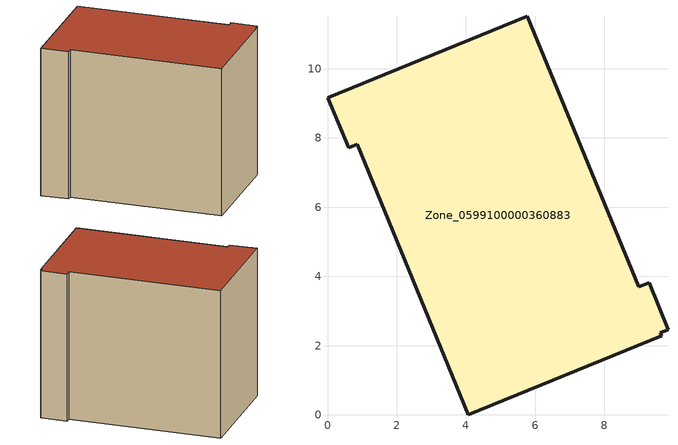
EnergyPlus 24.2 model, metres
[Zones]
Zone_0599100000360883
 floor ground (C_G): 9.62,2.38 9.65,2.29 4.07,0 0.86,7.82 0.61,7.72 0,9.16 5.77,11.52 8.99,3.7 9.29,3.82 9.83,2.46 z0
 wall outside (C_F): 5.77,11.52 0,9.16 0.61,7.72 0.86,7.82 4.07,0 9.65,2.29 9.62,2.38 9.83,2.46 9.29,3.82 8.99,3.7 5.77,11.52 z0:8.43
 roof outside (C_R): 9.83,2.46 9.29,3.82 8.99,3.7 5.77,11.52 0,9.16 0.61,7.72 0.86,7.82 4.07,0 9.65,2.29 9.62,2.38 z8.43
[BUILDING]
Pand.0599100000360883: North Axis=0; Terrain=City; Loads Convergence Tolerance Value=0.04; Temperature Convergence Tolerance Value=0.4; Solar Distribution=FullExterior; Maximum Number of Warmup Days=25; Minimum Number of Warmup Days=1
[Site:Location]
Rotterdam.The.Hague.AP_ZH_NLD Design_Conditions: Latitude=51.96; Longitude=4.45; Time Zone=1; Elevation=-4.5
[SITE:GROUNDTEMPERATURE:BUILDINGSURFACE]
18, 18, 18, 18, 18, 18, 18, 18, 18, 18, 18, 18
[MATERIAL] Thermal Absorptance=0.9; Solar Absorptance=0.7; Visible Absorptance=0.7
Name | Roughness | Thickness | Conductivity | Density | Specific Heat
G.TI.1992-2005 | MediumSmooth | 0.15 | 0.06 | 540 | 1210
F.TI.1992-2005 | Rough | 0.3 | 0.12 | 1920 | 840
R.TI.1992-2005 | MediumRough | 0.2 | 0.08 | 1500 | 1000
[CONSTRUCTION]
C_G: G.TI.1992-2005
C_F: F.TI.1992-2005
C_R: R.TI.1992-2005
[ZONE]
Zone_0599100000360883: Type=1; Multiplier=1; Ceiling Height=Autocalculate; Volume=Autocalculate; Floor Area=autocalculate; Part of Total Floor Area=Yes
[ZONEINFILTRATION:DESIGNFLOWRATE]
Infil_Zone_0599100000360883: Zone or ZoneList or Space or SpaceList=Zone_0599100000360883; Schedule=AlwaysOn; Design Flow Rate Calculation Method=Flow/Area; Flow Rate per Floor Area=0.0015; Constant Term Coefficient=1; Temperature Term Coefficient=0; Velocity Term Coefficient=0; Velocity Squared Term Coefficient=0
[HVACTEMPLATE:ZONE:IDEALLOADSAIRSYSTEM]
Zone_0599100000360883: Maximum Heating Supply Air Temperature=50; Minimum Cooling Supply Air Temperature=13; Maximum Heating Supply Air Humidity Ratio=0.0156; Minimum Cooling Supply Air Humidity Ratio=0.0077; Heating Limit=NoLimit; Cooling Limit=NoLimit; Dehumidification Control Type=ConstantSensibleHeatRatio; Cooling Sensible Heat Ratio=0.7; Dehumidification Setpoint=60; Humidification Control Type=None; Humidification Setpoint=30; Outdoor Air Method=None; Outdoor Air Flow Rate per Person=0.00944; Outdoor Air Flow Rate per Zone Floor Area=0; Outdoor Air Flow Rate per Zone=0; Demand Controlled Ventilation Type=None; Outdoor Air Economizer Type=NoEconomizer; Heat Recovery Type=None; Sensible Heat Recovery Effectiveness=0.7; Latent Heat Recovery Effectiveness=0.65
[ZONECONTROL:THERMOSTAT]
ThermostatControl_Zone_0599100000360883: Zone or ZoneList=Zone_0599100000360883; Control Type Schedule=DualSetpointControlType; Control 1=Thermostat_Zone_0599100000360883; Temperature Difference Between Cutout And Setpoint=0
[THERMOSTATSETPOINT:DUALSETPOINT]
Thermostat_Zone_0599100000360883: Heating Setpoint Temperature Schedule=HeatingSetpoint_Zone_0599100000360883; Cooling Setpoint Temperature Schedule=CoolingSetpoint_Zone_0599100000360883
[SCHEDULE:COMPACT]
HeatingSetpoint_Zone_0599100000360883: Through: 12/31, For: AllDays, Until: 24:00, 21
CoolingSetpoint_Zone_0599100000360883: Through: 12/31, For: AllDays, Until: 24:00, 24
DualSetpointControlType: Through: 12/31, For: AllDays, Until: 24:00, 4
AlwaysOn: Through: 12/31, For: AllDays, Until: 24:00, 1
